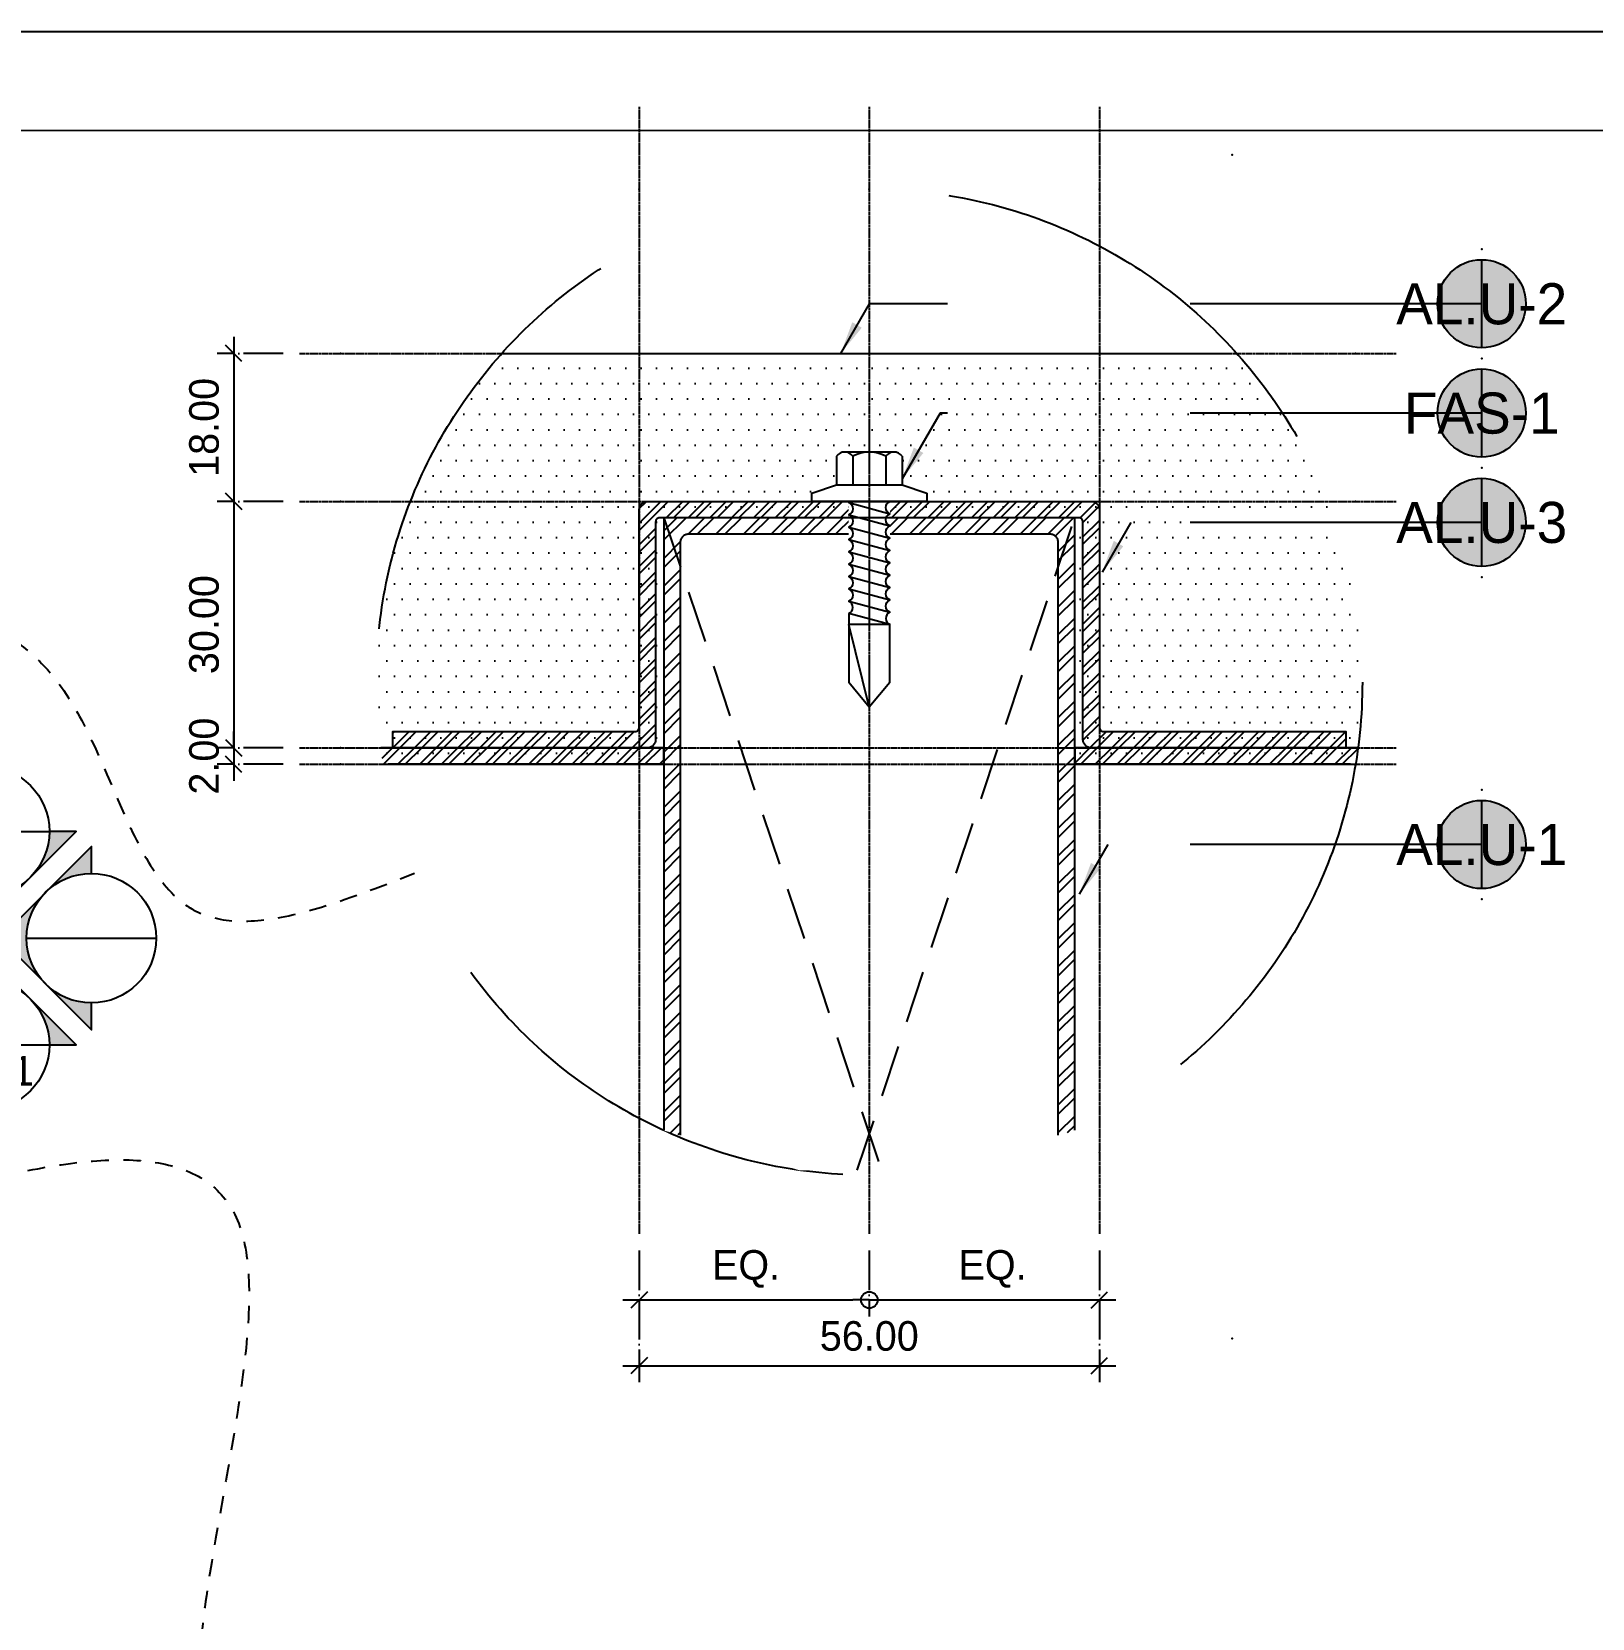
# Model space of a CAD drawing. Header units: millimetres. Extents: x -244126 to 368105, y -173968 to 259060.
# Drawn here: x -94197 to -93247, y 45374 to 46340 of the extents above; entities that cross this region are included whole.
import ezdxf
from ezdxf.enums import TextEntityAlignment as Align
from ezdxf.xclip import XClip

# ---------------------------------------------------------------- set-up
doc = ezdxf.new("R2010")
doc.units = ezdxf.units.MM
doc.header["$MEASUREMENT"] = 0
doc.header["$XCLIPFRAME"] = 0
for name, pattern in [('ACAD_ISO04W100', [30, 24, -3, 0, -3]), ('CENTER', [2, 1.25, -0.25, 0.25, -0.25]), ('HIDDEN', [9.525, 6.35, -3.175]), ('TA_HL_003.00000', [19.5, 10.65, -8.85]), ('TA_HL_005.00000', [32.5, 17.75, -14.75]), ('TA_HL_015.00000', [97.5, 53.25, -44.25])]:
    doc.linetypes.add(name, pattern=pattern)
for name, color, linetype in [('000 - GRID', 8, 'CENTER'), ('000 - H A T C H', 8, 'Continuous'), ('000 - H I D D E N', 7, 'Continuous'), ('000 - SYMBOL CON', 1, 'Continuous'), ('000 - T E X T', 4, 'Continuous'), ('000 - TITLEBLOCK', 4, 'Continuous'), ('000 - WIPEOUT', 250, 'Continuous'), ('001 - ASCESSORIES', 1, 'Continuous'), ('002 - STRUCTURAL STEEL', 4, 'Continuous'), ('A04_TUBE SERIES', 7, 'Continuous')]:
    doc.layers.add(name, color=color, linetype=linetype)
doc.styles.add('BROWALLIA', font='BrowalliaUPC.ttf')
doc.styles.add('Cetury Gothic', font='GOTHIC.TTF')
doc.styles.add('CORDIA', font='cordia.shx')
doc.styles.add('TA', font='Cordia New.ttf', dxfattribs={"height": 4.5})
doc.dimstyles.new('DIM C-E', dxfattribs={"dimscale": 2, "dimtxt": 0.18, "dimasz": 0.1, "dimexe": 0.1, "dimexo": 0.1, "dimgap": 0.09, "dimtad": 1, "dimtoh": 1, "dimzin": 0, "dimdsep": 46, "dimtxsty": 'CORDIA', "dimblk1": 'ORIGIN', "dimblk2": 'OBLIQUE', "dimsah": 1, "dimcen": 0.1, "dimdle": 0.1, "dimclrd": 40, "dimclre": 140, "dimclrt": 3, "dimadec": 0, "dimazin": 0, "dimtfac": 1, "dimtix": 1, "dimtmove": 2, "dimatfit": 3, "dimfxl": 1, "dimtolj": 1, "dimtzin": 0, "dimarcsym": 0})
doc.dimstyles.new('DIM E-C', dxfattribs={"dimscale": 2, "dimtxt": 0.18, "dimasz": 0.1, "dimexe": 0.1, "dimexo": 0.1, "dimgap": 0.09, "dimtad": 1, "dimtoh": 1, "dimzin": 0, "dimdsep": 46, "dimtxsty": 'CORDIA', "dimblk1": 'OBLIQUE', "dimblk2": 'ORIGIN', "dimsah": 1, "dimcen": 0.1, "dimdle": 0.1, "dimclrd": 40, "dimclre": 140, "dimclrt": 3, "dimadec": 0, "dimazin": 0, "dimtfac": 1, "dimtix": 1, "dimtmove": 2, "dimatfit": 3, "dimfxl": 1, "dimtolj": 1, "dimtzin": 0, "dimarcsym": 0})
doc.dimstyles.new('DIM E-E', dxfattribs={"dimscale": 2, "dimtxt": 0.18, "dimasz": 0.1, "dimexe": 0.1, "dimexo": 0.1, "dimgap": 0.09, "dimtad": 1, "dimtoh": 1, "dimzin": 0, "dimdsep": 46, "dimtxsty": 'CORDIA', "dimblk": 'OBLIQUE', "dimcen": 0.1, "dimdle": 0.1, "dimclrd": 40, "dimclre": 140, "dimclrt": 3, "dimadec": 0, "dimazin": 0, "dimtfac": 1, "dimtix": 1, "dimtmove": 2, "dimatfit": 3, "dimfxl": 1, "dimtolj": 1, "dimtzin": 0, "dimarcsym": 0})
pattern_1 = [(135, (37445.3325, -36131.4004), (-1.325825215, -1.325825215), []), (135, (37445.3325, -36130.5165), (-1.325825215, -1.325825215), [])]

# ---------------------------------------------------------------- blocks, each defined once
blk = doc.blocks.new('A$Cfd196da9')
at = {"color": 0, "linetype": 'ByBlock', "const_width": 0.1}
blk.add_lwpolyline([(-143.5, -98), (96.5, -98), (96.5, 99), (-143.5, 99)], close=True, dxfattribs=at)
blk = doc.blocks.new('*U1673')
for p in [(1585, 2025), (1585, 1305)]:
    blk.add_point(p)
at = {"layer": '000 - TITLEBLOCK', "color": 250}
blk.add_lwpolyline([(0, 0), (2970, 0), (2970, 2100), (0, 2100)], close=True, dxfattribs=at)
at = {"layer": '000 - T E X T', "color": 3, "xscale": 10, "yscale": 10, "zscale": 10}
blk.add_blockref('A$Cfd196da9', (1485, 1050), dxfattribs=at)
at = {"color": 4, "style": 'TA'}
blk.add_attdef('PAPER_SIZE', text='', height=12.51, dxfattribs=at).set_placement((2843, 49.87), align=Align.MIDDLE_RIGHT)
blk.add_attdef('SCALE_SIZE', text='', height=12.51, dxfattribs=at).set_placement((2867.55, 50.13), align=Align.MIDDLE_LEFT)
at = {"layer": '000 - T E X T', "color": 250, "style": 'TA'}
for tag, height, p in [('SUPERLINK', 10, (86.32, 2078.83)), ('NAMEFILE', 10, (86.32, 2058.82)), ('SC', 200, (16.82, 1876.05))]:
    blk.add_attdef(tag, text='', height=height, dxfattribs=at).set_placement(p, align=Align.MIDDLE_LEFT)
at = {"layer": '000 - T E X T', "color": 4, "style": 'TA'}
for tag, height, p in [('NAME_JOB_1', 10, (2618.33, 1691.25)), ('NAME_JOB_2', 10, (2618.33, 1669.43)), ('NAME_PROJECT_1', 15, (2469.03, 1594.85)), ('NAME_PROJECT_2', 15, (2469.03, 1557.85)), ('NAME_PROJECT_3', 15, (2469.03, 1520.85)), ('CODE_VALUE_1', 9.5, (2605.74, 1445.61)), ('CODE_VALUE_2', 9.5, (2605.74, 1415.61)), ('PART_NAME_VALUE_1', 9.5, (2605.74, 1379.37)), ('PART_NAME_VALUE_2', 9.5, (2605.74, 1349.37)), ('PART_NAME_VALUE_3', 9.5, (2605.74, 1319.37)), ('MATTERIAL_VALUE_1', 18, (2609.78, 1284.52)), ('SPEC_VALUE', 18, (2609.78, 1243.42)), ('THICKNESS_VALUE', 18, (2609.78, 1202.64)), ('COATING_VALUE_1', 18, (2609.78, 1162.5)), ('COATING_VALUE_2', 18, (2609.78, 1122.36)), ('NAME_TITLE_1', 12, (2472.53, 388.09)), ('NAME_TITLE_2', 12, (2472.53, 354.79)), ('NAME_TITLE_3', 12, (2472.53, 321.49)), ('DRAWING_NO1', 12, (2473.05, 164.58)), ('DRAWING_NO2', 12, (2473.05, 124.57))]:
    blk.add_attdef(tag, text='', height=height, dxfattribs=at).set_placement(p, align=Align.MIDDLE_LEFT)
for tag, p in [('NAME_DAFT', (2767.05, 681.08)), ('NAME_CHECKED', (2767.05, 612.98)), ('NAME_DESIGNER', (2767.05, 546.06)), ('NAME_DESIGN_MGR', (2767.05, 475.58))]:
    blk.add_attdef(tag, text='', height=18, dxfattribs=at).set_placement(p, align=Align.MIDDLE_CENTER)
for tag, p, height in [('REV', (2767.63, 251.25), 18.76), ('NAME_REMARK', (276.43, 86.52), 20)]:
    blk.add_attdef(tag, p, '', height=height, dxfattribs=at)
at = {"layer": '000 - T E X T', "color": 4, "style": 'Cetury Gothic'}
for tag, p in [('SHEET_NO.', (2807.89, 169.99)), ('TOTAL_SHEET_NO.', (2804.83, 88.2))]:
    blk.add_attdef(tag, text='', height=18, dxfattribs=at).set_placement(p, align=Align.CENTER)
blk = doc.blocks.new('*U3324')
at = {"layer": '001 - ASCESSORIES', "color": 0, "linetype": 'ByBlock'}
for points in [[(-75, -50), (-125, -50), (-125, -20), (-175, -20), (-175, -50), (-225, -50), (-225, 0), (225, 0), (225, -50), (175, -50), (175, -20), (125, -20), (125, -50), (75, -50)], [(75, -50), (25, -50), (25, -20), (-25, -20), (-25, -50), (-75, -50)]]:
    blk.add_lwpolyline(points, dxfattribs=at)
blk = doc.blocks.new('*U3259')
at = {"color": 250}
blk.add_wipeout([(25, 0), (25, 150), (-25, 150), (-25, 0)], dxfattribs=at).dxf.layer = '000 - WIPEOUT'
at = {"layer": '000 - H I D D E N', "color": 8, "linetype": 'HIDDEN'}
for p, q in [((25, 0), (-25, 150)), ((25, 150), (-25, 0))]:
    blk.add_line(p, q, dxfattribs=at)
at = {"layer": '002 - STRUCTURAL STEEL', "color": 0}
blk.add_lwpolyline([(25, 0), (25, 150), (-25, 150), (-25, 0)], close=True, dxfattribs=at)
blk.add_lwpolyline([(23, 3), (23, 147, 0.414214), (22, 148), (-22, 148, 0.414214), (-23, 147), (-23, 3, 0.414214), (-22, 2), (22, 2, 0.414214)], format="xyb", close=True, dxfattribs=at)
at = {"layer": 'Defpoints', "color": 250}
blk.add_lwpolyline([(25, 0), (25, 150), (-25, 150), (-25, 0)], close=True, dxfattribs=at)
at = {"color": 250}
blk.add_wipeout([(25, 0), (25, 150), (-25, 150), (-25, 0)], dxfattribs=at).dxf.layer = '000 - WIPEOUT'
at = {"layer": '000 - H A T C H'}
h = blk.add_hatch(dxfattribs=at)
h.set_pattern_fill('ANSI32', color=256, scale=0.25)
h.set_pattern_definition([(45, (7e-15, 137.5), (-1.6838, 1.6838), []), (45, (1.1225, 137.5), (-1.6838, 1.6838), [])])
h.paths.add_polyline_path([(25, 0), (25, 150), (-25, 150), (-25, 0)])
edge = h.paths.add_edge_path(flags=16)
edge.add_line((23, 3), (23, 147))
edge.add_arc((22, 147), 1, 0, 90)
edge.add_line((22, 148), (-22, 148))
edge.add_arc((-22, 147), 1, 90, 180)
edge.add_line((-23, 147), (-23, 3))
edge.add_arc((-22, 3), 1, 180, 270)
edge.add_line((-22, 2), (22, 2))
edge.add_arc((22, 3), 1, 270, 360)
at = {"layer": '000 - H I D D E N', "color": 8, "linetype": 'HIDDEN'}
for p, q in [((25, 0), (-25, 150)), ((25, 150), (-25, 0))]:
    blk.add_line(p, q, dxfattribs=at)
at = {"layer": '002 - STRUCTURAL STEEL', "color": 0}
blk.add_lwpolyline([(25, 0), (25, 150), (-25, 150), (-25, 0)], close=True, dxfattribs=at)
blk.add_lwpolyline([(23, 3), (23, 147, 0.414214), (22, 148), (-22, 148, 0.414214), (-23, 147), (-23, 3, 0.414214), (-22, 2), (22, 2, 0.414214)], format="xyb", close=True, dxfattribs=at)
at = {"layer": 'Defpoints', "color": 250}
blk.add_lwpolyline([(25, 0), (25, 150), (-25, 150), (-25, 0)], close=True, dxfattribs=at)
blk = doc.blocks.new('000 - DYNAMIC_VIEW_ASSCESSORIES_HEX_HEAD_SELF_DRILLING_SCREW_No.12x25_SIDE_VIEW')
at = {"layer": 'Defpoints', "color": 250, "linetype": 'HIDDEN'}
blk.add_line((0, -9.65), (0, 9.65), dxfattribs=at)
blk.add_wipeout([(0, 2.5), (22, 2.5), (25, 0), (22, -2.5), (0, -2.5), (0, -7), (-1, -7), (-2, -4), (-6, -4), (-6, 4), (-2, 4), (-1, 7), (0, 7)]).dxf.layer = '000 - WIPEOUT'
at = {"layer": '001 - ASCESSORIES', "color": 0}
for p, q in [((-5.5, 4), (-2, 4)), ((-6, 3), (-6, -3)), ((-5.5, 2), (-2, 2)), ((-5.5, -2), (-2, -2)), ((-5.5, -4), (-2, -4))]:
    blk.add_line(p, q, dxfattribs=at)
at = {"layer": '001 - ASCESSORIES', "color": 8}
for p, q in [((15, 2.5), (13.66, -2.5)), ((25, 0), (15, -2.5))]:
    blk.add_line(p, q, dxfattribs=at)
at = {"layer": '001 - ASCESSORIES', "color": 0}
blk.add_lwpolyline([(-1, 7), (0, 7), (0, -7), (-1, -7), (-2, -4), (-2, 4)], close=True, dxfattribs=at)
at = {"layer": '001 - ASCESSORIES', "color": 8}
for points in [[(0, -2.25, -0.091189), (0.16, -2.5), (1.5, 2.5, -0.666667), (0, 2.5)], [(0.16, -2.5, -0.666667), (1.66, -2.5), (3, 2.5, -0.666667), (1.5, 2.5)], [(1.66, -2.5, -0.666667), (3.16, -2.5), (4.5, 2.5, -0.666667), (3, 2.5)], [(3.16, -2.5, -0.666667), (4.66, -2.5), (6, 2.5, -0.666667), (4.5, 2.5)], [(4.66, -2.5, -0.666667), (6.16, -2.5), (7.5, 2.5, -0.666667), (6, 2.5)], [(6.16, -2.5, -0.666667), (7.66, -2.5), (9, 2.5, -0.666667), (7.5, 2.5)], [(7.66, -2.5, -0.666667), (9.16, -2.5), (10.5, 2.5, -0.666667), (9, 2.5)], [(9.16, -2.5, -0.666667), (10.66, -2.5), (12, 2.5, -0.666667), (10.5, 2.5)], [(10.66, -2.5, -0.666667), (12.16, -2.5), (13.5, 2.5, -0.666667), (12, 2.5)]]:
    blk.add_lwpolyline(points, format="xyb", dxfattribs=at)
blk.add_lwpolyline([(13.66, -2.5), (22, -2.5), (25, 0), (22, 2.5), (15, 2.5), (15, -2.47)], dxfattribs=at)
at = {"layer": '001 - ASCESSORIES', "color": 0}
for centre, radius, start, end in [((-4.75, 3), 1.25, 126.8699, 233.1301), ((-1.75, 0), 4.25, 151.9275, 208.0725), ((-4.75, -3), 1.25, 126.8699, 233.1301)]:
    blk.add_arc(centre, radius, start, end, dxfattribs=at)
at = {"layer": '001 - ASCESSORIES', "color": 8}
for centre, start, end in [((14.25, 2.81), 202.6199, 337.3801), ((12.91, -2.81), 22.6199, 157.3801)]:
    blk.add_arc(centre, 0.812, start, end, dxfattribs=at)
at = {"layer": 'Defpoints', "color": 250, "linetype": 'HIDDEN'}
blk.add_line((-9.65, 0), (26.91, 0), dxfattribs=at)
blk = doc.blocks.new('000 - FAMELINE_BUBBLE_TYP.DETAIL_AL.TUBE+AL.SHEET.U-CARRIER_50x50x50mm._CUT_VIEW_TYPE_2')
at = {"layer": '000 - H A T C H', "transparency": 33554687}
h = blk.add_hatch(dxfattribs=at)
h.set_pattern_fill('DOTS', color=8, scale=30, angle=90)
h.set_pattern_definition([(90, (-36131.4004, -37467.3325), (-1.875, 0.9375), [0, -1.875])])
edge = h.paths.add_edge_path()
edge.add_arc((0, 0), 60, 228.1897, 279.5941)
edge.add_line((10, -59.16), (10, 59.16))
edge.add_arc((0, 0), 60, 80.4059, 131.8103)
edge.add_line((-40, 44.72), (-40, -44.72))
h = blk.add_hatch(dxfattribs=at)
h.set_pattern_fill('ANSI32', color=8, scale=5, angle=90)
h.set_pattern_definition(pattern_1)
edge = h.paths.add_edge_path()
edge.add_line((8, 58), (8, 27))
edge.add_arc((7, 27), 1, -90, 0, ccw=False)
edge.add_line((7, 26), (-19.5, 26))
edge.add_arc((-19.5, 25.5), 0.5, 90, 180)
edge.add_line((-20, 25.5), (-20, -25.5))
edge.add_arc((-19.5, -25.5), 0.5, 180, 270)
edge.add_line((-19.5, -26), (7, -26))
edge.add_arc((7, -27), 1, 0, 90, ccw=False)
edge.add_line((8, -27), (8, -58))
edge.add_line((8, -58), (6, -58))
edge.add_line((6, -58), (6, -28.5))
edge.add_arc((5.5, -28.5), 0.5, 0, 90)
edge.add_line((5.5, -28), (-21, -28))
edge.add_arc((-21, -27), 1, 180, 270, ccw=False)
edge.add_line((-22, -27), (-22, 27))
edge.add_arc((-21, 27), 1, 90, 180, ccw=False)
edge.add_line((-21, 28), (5.5, 28))
edge.add_arc((5.5, 28.5), 0.5, 270, 360)
edge.add_line((6, 28.5), (6, 58))
edge.add_line((6, 58), (8, 58))
h = blk.add_hatch(dxfattribs=at)
h.set_pattern_fill('ANSI32', color=8, scale=5, angle=90)
h.set_pattern_definition(pattern_1)
edge = h.paths.add_edge_path()
edge.add_arc((0, 0), 60, 440.4059, 442.3377)
edge.add_line((8, 59.46), (8, 25))
edge.add_line((8, 25), (10, 25))
edge.add_line((10, 25), (10, 59.16))
h = blk.add_hatch(dxfattribs=at)
h.set_pattern_fill('ANSI32', color=8, scale=5, angle=90)
h.set_pattern_definition(pattern_1)
edge = h.paths.add_edge_path()
edge.add_arc((0, 0), 60, 277.6623, 279.5941)
edge.add_line((10, -59.16), (10, -25))
edge.add_line((10, -25), (8, -25))
edge.add_line((8, -25), (8, -59.46))
at = {"layer": '000 - SYMBOL CON', "color": 2, "linetype": 'ByBlock'}
blk.add_circle((0, 0), 60, dxfattribs=at)
at = {"layer": 'A04_TUBE SERIES', "color": 3}
for points in [[(8, 59.46), (8, 25), (10, 25), (10, 59.16)], [(10, -59.16), (10, -25), (8, -25), (8, -59.46), (8, -25)]]:
    blk.add_lwpolyline(points, dxfattribs=at)
at = {"layer": '001 - ASCESSORIES', "color": 2}
ref = blk.add_blockref('*U3324', (-40, 0), dxfattribs=dict(at, rotation=90))
XClip(ref).set_block_clipping_path([(-8.5388902964, 19.3892865129), (-24.9249007801, 14.5779197213), (-39.2916440367, 5.3449744613), (-50.4752119699, -7.5615509527), (-57.5695784169, -23.0960465895), (-60, -40), (-57.5695784169, -56.9039534105), (-50.4752119699, -72.4384490473), (-39.2916440367, -85.3449744613), (-24.9249007801, -94.5779197213), (-8.5388902964, -99.3892865129), (8.5388902964, -99.3892865129), (24.9249007801, -94.5779197213), (39.2916440367, -85.3449744613), (50.4752119699, -72.4384490473), (57.5695784169, -56.9039534105), (60, -40), (57.5695784169, -23.0960465895), (50.4752119699, -7.5615509527), (39.2916440367, 5.3449744613), (24.9249007801, 14.5779197213), (8.5388902964, 19.3892865129)])
at = {"layer": 'A04_TUBE SERIES', "color": 4}
ref = blk.add_blockref('*U3259', (-20, 0), dxfattribs=dict(at, rotation=270))
XClip(ref).set_block_clipping_path([(8.5388902964, -39.3892865129), (24.9249007801, -34.5779197213), (39.2916440367, -25.3449744613), (50.4752119699, -12.4384490473), (57.5695784169, 3.0960465895), (60, 20), (57.5695784169, 36.9039534105), (50.4752119699, 52.4384490473), (39.2916440367, 65.3449744613), (24.9249007801, 74.5779197213), (8.5388902964, 79.3892865129), (-8.5388902964, 79.3892865129), (-24.9249007801, 74.5779197213), (-39.2916440367, 65.3449744613), (-50.4752119699, 52.4384490473), (-57.5695784169, 36.9039534105), (-60, 20), (-57.5695784169, 3.0960465895), (-50.4752119699, -12.4384490473), (-39.2916440367, -25.3449744613), (-24.9249007801, -34.5779197213), (-8.5388902964, -39.3892865129)])
at = {"layer": '001 - ASCESSORIES'}
blk.add_blockref('000 - DYNAMIC_VIEW_ASSCESSORIES_HEX_HEAD_SELF_DRILLING_SCREW_No.12x25_SIDE_VIEW', (-22, 0), dxfattribs=at)
at = {"layer": '001 - ASCESSORIES', "color": 3}
blk.add_lwpolyline([(8, 58), (8, 27, -0.414214), (7, 26), (-19.5, 26, 0.414214), (-20, 25.5), (-20, -25.5, 0.414214), (-19.5, -26), (7, -26, -0.414214), (8, -27), (8, -58), (6, -58), (6, -28.5, 0.414214), (5.5, -28), (-21, -28, -0.414214), (-22, -27), (-22, 27, -0.414214), (-21, 28), (5.5, 28, 0.414214), (6, 28.5), (6, 58)], format="xyb", close=True, dxfattribs=at)
blk = doc.blocks.new('000 - ARROW FOR SYMBOL')
at = {"layer": '000 - SYMBOL CON', "color": 0, "linetype": 'HIDDEN'}
blk.add_solid([(1.289, 1.565), (0, 0), (0.711, 1.899)], dxfattribs=at)
blk = doc.blocks.new('*U3282')
h = blk.add_hatch(color=250)
h.dxf.hatch_style = 1
edge = h.paths.add_edge_path()
edge.add_arc((0, 0), 2.683, 0, 360)
for p in [(0, 3.326), (0, -3.326)]:
    blk.add_point(p)
at = {"layer": '000 - SYMBOL CON', "color": 0, "linetype": 'ByBlock'}
for points in [[(0, 0), (-37.264, 0), (-39.008, -3.021)], [(-37.264, 0), (-37.264, 0), (-39.008, -3.021)]]:
    blk.add_lwpolyline(points, dxfattribs=at)
at = {"layer": '000 - SYMBOL CON', "color": 2}
blk.add_circle((0, 0), 2.683, dxfattribs=at)
at = {"layer": 'Defpoints', "color": 250}
blk.add_line((0, -2.683), (0, 2.683), dxfattribs=at)
at = {"layer": '000 - SYMBOL CON', "color": 0}
blk.add_blockref('000 - ARROW FOR SYMBOL', (-39.008, -3.021), dxfattribs=at)
blk.add_blockref('000 - ARROW FOR SYMBOL', (-39.008, -3.021), dxfattribs=at)
at = {"layer": '000 - T E X T', "style": 'BROWALLIA'}
blk.add_attdef('NO.CODE', text='', height=2.5, dxfattribs=at).set_placement((0, 0), align=Align.MIDDLE_CENTER)
blk = doc.blocks.new('*U3300')
h = blk.add_hatch(color=250)
h.dxf.hatch_style = 1
edge = h.paths.add_edge_path()
edge.add_arc((0, 0), 2.683, 0, 360)
for p in [(0, 3.326), (0, -3.326)]:
    blk.add_point(p)
at = {"layer": '000 - SYMBOL CON', "color": 0, "linetype": 'ByBlock'}
for points in [[(0, 0), (-32.959, 0), (-35.264, -3.992)], [(-32.959, 0), (-32.959, 0), (-35.264, -3.992)]]:
    blk.add_lwpolyline(points, dxfattribs=at)
at = {"layer": '000 - SYMBOL CON', "color": 2}
blk.add_circle((0, 0), 2.683, dxfattribs=at)
at = {"layer": 'Defpoints', "color": 250}
blk.add_line((0, -2.683), (0, 2.683), dxfattribs=at)
at = {"layer": '000 - SYMBOL CON', "color": 0}
blk.add_blockref('000 - ARROW FOR SYMBOL', (-35.264, -3.992), dxfattribs=at)
blk.add_blockref('000 - ARROW FOR SYMBOL', (-35.264, -3.992), dxfattribs=at)
at = {"layer": '000 - T E X T', "style": 'BROWALLIA'}
blk.add_attdef('NO.CODE', text='', height=2.5, dxfattribs=at).set_placement((0, 0), align=Align.MIDDLE_CENTER)
blk = doc.blocks.new('*U3302')
h = blk.add_hatch(color=250)
h.dxf.hatch_style = 1
edge = h.paths.add_edge_path()
edge.add_arc((0, 0), 2.683, 0, 360)
for p in [(0, 3.326), (0, -3.326)]:
    blk.add_point(p)
at = {"layer": '000 - SYMBOL CON', "color": 0, "linetype": 'ByBlock'}
for points in [[(0, 0), (-21.354, 0), (-23.098, -3.021)], [(-21.354, 0), (-21.354, 0), (-23.098, -3.021)]]:
    blk.add_lwpolyline(points, dxfattribs=at)
at = {"layer": '000 - SYMBOL CON', "color": 2}
blk.add_circle((0, 0), 2.683, dxfattribs=at)
at = {"layer": 'Defpoints', "color": 250}
blk.add_line((0, -2.683), (0, 2.683), dxfattribs=at)
at = {"layer": '000 - SYMBOL CON', "color": 0}
blk.add_blockref('000 - ARROW FOR SYMBOL', (-23.098, -3.021), dxfattribs=at)
blk.add_blockref('000 - ARROW FOR SYMBOL', (-23.098, -3.021), dxfattribs=at)
at = {"layer": '000 - T E X T', "style": 'BROWALLIA'}
blk.add_attdef('NO.CODE', text='', height=2.5, dxfattribs=at).set_placement((0, 0), align=Align.MIDDLE_CENTER)
blk = doc.blocks.new('*U3301')
h = blk.add_hatch(color=250)
h.dxf.hatch_style = 1
edge = h.paths.add_edge_path()
edge.add_arc((0, 0), 2.683, 0, 360)
for p in [(0, 3.326), (0, -3.326)]:
    blk.add_point(p)
at = {"layer": '000 - SYMBOL CON', "color": 0, "linetype": 'ByBlock'}
for points in [[(0, 0), (-22.741, 0), (-24.485, -3.021)], [(-22.741, 0), (-22.741, 0), (-24.485, -3.021)]]:
    blk.add_lwpolyline(points, dxfattribs=at)
at = {"layer": '000 - SYMBOL CON', "color": 2}
blk.add_circle((0, 0), 2.683, dxfattribs=at)
at = {"layer": 'Defpoints', "color": 250}
blk.add_line((0, -2.683), (0, 2.683), dxfattribs=at)
at = {"layer": '000 - SYMBOL CON', "color": 0}
blk.add_blockref('000 - ARROW FOR SYMBOL', (-24.485, -3.021), dxfattribs=at)
blk.add_blockref('000 - ARROW FOR SYMBOL', (-24.485, -3.021), dxfattribs=at)
at = {"layer": '000 - T E X T', "style": 'BROWALLIA'}
blk.add_attdef('NO.CODE', text='', height=2.5, dxfattribs=at).set_placement((0, 0), align=Align.MIDDLE_CENTER)
blk = doc.blocks.new('*U3310')
at = {"color": 3}
blk.add_point((0, -617.5), dxfattribs=at)
at = {"layer": '000 - GRID', "color": 0, "linetype": 'ByBlock'}
blk.add_line((0, 25), (0, -642.5), dxfattribs=at)
at = {"layer": '000 - GRID', "color": 0}
blk.add_point((0, 0), dxfattribs=at)
at = {"style": 'TA', "flags": 1}
blk.add_attdef('LOCATION', (6, 6), '', height=4.5, dxfattribs=at)
blk = doc.blocks.new('*U3307')
at = {"color": 3}
blk.add_point((0, -585.9), dxfattribs=at)
at = {"layer": '000 - GRID', "color": 0, "linetype": 'ByBlock'}
blk.add_line((0, 50), (0, -635.9), dxfattribs=at)
at = {"layer": '000 - GRID', "color": 0}
blk.add_point((0, 0), dxfattribs=at)
at = {"style": 'TA', "flags": 1}
blk.add_attdef('LOCATION', (6, 6), '', height=4.5, dxfattribs=at)
blk = doc.blocks.new('_Oblique')
at = {"color": 0, "linetype": 'ByBlock', "lineweight": -2}
blk.add_line((-0.5, -0.5), (0.5, 0.5), dxfattribs=at)
blk = doc.blocks.new('*D3308')
at = {"layer": 'A04_TUBE SERIES', "color": 40, "lineweight": -2, "transparency": 16777216}
blk.add_line((-94073.59, 46154.06), (-94073.59, 46044.06), dxfattribs=at)
at = {"layer": 'A04_TUBE SERIES', "color": 140, "linetype": 'ACAD_ISO04W100', "lineweight": -2, "transparency": 16777216}
for p, q in [((-94043.59, 46144.06), (-94083.59, 46144.06)), ((-94043.59, 46054.06), (-94083.59, 46054.06))]:
    blk.add_line(p, q, dxfattribs=at)
at = {"layer": 'Defpoints', "color": 0, "transparency": 16777216}
for p in [(-94033.59, 46144.06), (-94073.59, 46054.06), (-94033.59, 46054.06)]:
    blk.add_point(p, dxfattribs=at)
at = {"layer": 'A04_TUBE SERIES', "color": 40, "lineweight": -2, "transparency": 16777216, "xscale": 10, "yscale": 10, "zscale": 10}
for p, rotation in [((-94073.59, 46144.06), 90), ((-94073.59, 46054.06), 270)]:
    blk.add_blockref('_Oblique', p, dxfattribs=dict(at, rotation=rotation))
at = {"layer": 'A04_TUBE SERIES', "color": 3, "transparency": 16777216, "insert": (-94091.59, 46099.06), "char_height": 18, "attachment_point": 5, "rotation": 90, "style": 'CORDIA'}
blk.add_mtext('\\A1;18.00', dxfattribs=at)
blk = doc.blocks.new('*D3309')
at = {"layer": 'A04_TUBE SERIES', "color": 40, "lineweight": -2, "transparency": 16777216}
blk.add_line((-94073.59, 46064.06), (-94073.59, 45894.06), dxfattribs=at)
at = {"layer": 'A04_TUBE SERIES', "color": 140, "linetype": 'ACAD_ISO04W100', "lineweight": -2, "transparency": 16777216}
for p, q in [((-94043.59, 46054.06), (-94083.59, 46054.06)), ((-94043.59, 45904.06), (-94083.59, 45904.06))]:
    blk.add_line(p, q, dxfattribs=at)
at = {"layer": 'Defpoints', "color": 0, "transparency": 16777216}
for p in [(-94033.59, 46054.06), (-94073.59, 45904.06), (-94033.59, 45904.06)]:
    blk.add_point(p, dxfattribs=at)
at = {"layer": 'A04_TUBE SERIES', "color": 40, "lineweight": -2, "transparency": 16777216, "xscale": 10, "yscale": 10, "zscale": 10}
for p, rotation in [((-94073.59, 46054.06), 90), ((-94073.59, 45904.06), 270)]:
    blk.add_blockref('_Oblique', p, dxfattribs=dict(at, rotation=rotation))
at = {"layer": 'A04_TUBE SERIES', "color": 3, "transparency": 16777216, "insert": (-94091.59, 45979.06), "char_height": 18, "attachment_point": 5, "rotation": 90, "style": 'CORDIA'}
blk.add_mtext('\\A1;30.00', dxfattribs=at)
blk = doc.blocks.new('*D3311')
at = {"layer": 'A04_TUBE SERIES', "color": 40, "lineweight": -2, "transparency": 16777216}
for p, q in [((-94073.59, 45904.06), (-94073.59, 45914.06)), ((-94073.59, 45904.06), (-94073.59, 45894.06)), ((-94073.59, 45894.06), (-94073.59, 45884.06))]:
    blk.add_line(p, q, dxfattribs=at)
at = {"layer": 'A04_TUBE SERIES', "color": 140, "linetype": 'ACAD_ISO04W100', "lineweight": -2, "transparency": 16777216}
for p, q in [((-94043.59, 45904.06), (-94083.59, 45904.06)), ((-94043.59, 45894.06), (-94083.59, 45894.06))]:
    blk.add_line(p, q, dxfattribs=at)
at = {"layer": 'Defpoints', "color": 0, "transparency": 16777216}
for p in [(-94033.59, 45904.06), (-94073.59, 45894.06), (-94033.59, 45894.06)]:
    blk.add_point(p, dxfattribs=at)
at = {"layer": 'A04_TUBE SERIES', "color": 40, "lineweight": -2, "transparency": 16777216, "xscale": 10, "yscale": 10, "zscale": 10}
for p, rotation in [((-94073.59, 45904.06), 270), ((-94073.59, 45894.06), 90)]:
    blk.add_blockref('_Oblique', p, dxfattribs=dict(at, rotation=rotation))
at = {"layer": 'A04_TUBE SERIES', "color": 3, "transparency": 16777216, "insert": (-94091.59, 45899.06), "char_height": 18, "attachment_point": 5, "rotation": 90, "style": 'CORDIA'}
blk.add_mtext('\\A1;2.00', dxfattribs=at)
blk = doc.blocks.new('_Origin')
at = {"color": 0, "linetype": 'ByBlock', "lineweight": -2}
blk.add_line((0, 0), (-1, 0), dxfattribs=at)
blk.add_circle((0, 0), 0.5, dxfattribs=at)
blk = doc.blocks.new('*D3321')
at = {"layer": 'A04_TUBE SERIES', "color": 140, "linetype": 'ACAD_ISO04W100', "lineweight": -2, "transparency": 16777216}
for p, q in [((-93826.89, 45598.16), (-93826.89, 45558.16)), ((-93686.89, 45598.16), (-93686.89, 45558.16))]:
    blk.add_line(p, q, dxfattribs=at)
at = {"layer": 'A04_TUBE SERIES', "color": 40, "lineweight": -2, "transparency": 16777216}
blk.add_line((-93836.89, 45568.16), (-93696.89, 45568.16), dxfattribs=at)
at = {"layer": 'Defpoints', "color": 0, "transparency": 16777216}
for p in [(-93826.89, 45608.16), (-93686.89, 45608.16), (-93686.89, 45568.16)]:
    blk.add_point(p, dxfattribs=at)
at = {"layer": 'A04_TUBE SERIES', "color": 40, "lineweight": -2, "transparency": 16777216, "xscale": 10, "yscale": 10, "zscale": 10, "rotation": 180}
blk.add_blockref('_Oblique', (-93826.89, 45568.16), dxfattribs=at)
at = {"layer": 'A04_TUBE SERIES', "color": 40, "lineweight": -2, "transparency": 16777216, "xscale": 10, "yscale": 10, "zscale": 10}
blk.add_blockref('_Origin', (-93686.89, 45568.16), dxfattribs=at)
at = {"layer": 'A04_TUBE SERIES', "color": 3, "transparency": 16777216, "insert": (-93761.89, 45587.02), "char_height": 18, "attachment_point": 5, "style": 'CORDIA'}
blk.add_mtext('\\A1;EQ.', dxfattribs=at)
blk = doc.blocks.new('*D3322')
at = {"layer": 'A04_TUBE SERIES', "color": 140, "linetype": 'ACAD_ISO04W100', "lineweight": -2, "transparency": 16777216}
for p, q in [((-93686.89, 45598.16), (-93686.89, 45558.16)), ((-93546.89, 45598.16), (-93546.89, 45558.16))]:
    blk.add_line(p, q, dxfattribs=at)
at = {"layer": 'A04_TUBE SERIES', "color": 40, "lineweight": -2, "transparency": 16777216}
blk.add_line((-93676.89, 45568.16), (-93536.89, 45568.16), dxfattribs=at)
at = {"layer": 'Defpoints', "color": 0, "transparency": 16777216}
for p in [(-93686.89, 45608.16), (-93546.89, 45608.16), (-93546.89, 45568.16)]:
    blk.add_point(p, dxfattribs=at)
at = {"layer": 'A04_TUBE SERIES', "color": 40, "lineweight": -2, "transparency": 16777216, "xscale": 10, "yscale": 10, "zscale": 10, "rotation": 180}
blk.add_blockref('_Origin', (-93686.89, 45568.16), dxfattribs=at)
at = {"layer": 'A04_TUBE SERIES', "color": 40, "lineweight": -2, "transparency": 16777216, "xscale": 10, "yscale": 10, "zscale": 10}
blk.add_blockref('_Oblique', (-93546.89, 45568.16), dxfattribs=at)
at = {"layer": 'A04_TUBE SERIES', "color": 3, "transparency": 16777216, "insert": (-93611.89, 45587.02), "char_height": 18, "attachment_point": 5, "style": 'CORDIA'}
blk.add_mtext('\\A1;EQ.', dxfattribs=at)
blk = doc.blocks.new('*D3323')
at = {"layer": 'A04_TUBE SERIES', "color": 140, "linetype": 'ACAD_ISO04W100', "lineweight": -2, "transparency": 16777216}
for p, q in [((-93826.89, 45598.16), (-93826.89, 45518.16)), ((-93546.89, 45598.16), (-93546.89, 45518.16))]:
    blk.add_line(p, q, dxfattribs=at)
at = {"layer": 'A04_TUBE SERIES', "color": 40, "lineweight": -2, "transparency": 16777216}
blk.add_line((-93836.89, 45528.16), (-93536.89, 45528.16), dxfattribs=at)
at = {"layer": 'Defpoints', "color": 0, "transparency": 16777216}
for p in [(-93826.89, 45608.16), (-93546.89, 45608.16), (-93546.89, 45528.16)]:
    blk.add_point(p, dxfattribs=at)
at = {"layer": 'A04_TUBE SERIES', "color": 40, "lineweight": -2, "transparency": 16777216, "xscale": 10, "yscale": 10, "zscale": 10, "rotation": 180}
blk.add_blockref('_Oblique', (-93826.89, 45528.16), dxfattribs=at)
at = {"layer": 'A04_TUBE SERIES', "color": 40, "lineweight": -2, "transparency": 16777216, "xscale": 10, "yscale": 10, "zscale": 10}
blk.add_blockref('_Oblique', (-93546.89, 45528.16), dxfattribs=at)
at = {"layer": 'A04_TUBE SERIES', "color": 3, "transparency": 16777216, "insert": (-93686.89, 45546.16), "char_height": 18, "attachment_point": 5, "style": 'CORDIA'}
blk.add_mtext('\\A1;56.00', dxfattribs=at)
blk = doc.blocks.new('A$C2FD3211E')
h = blk.add_hatch(color=2)
h.paths.add_polyline_path([(2.011, 7.258, -0.198912), (2.842, 5.248), (4.02, 5.248)])
h.paths.add_polyline_path([(-2.008, 7.258), (-4.018, 5.249), (-2.841, 5.249, -0.198912)])
h.paths.add_polyline_path([(0.001, 9.267), (-2.008, 7.258, -0.198912), (0.001, 8.09, -0.198912), (2.011, 7.258)])
at = {"color": 2}
blk.add_lwpolyline([(2.842, 5.248), (4.02, 5.248), (0.001, 9.267), (-4.018, 5.249), (-2.841, 5.249)], dxfattribs=at)
blk = doc.blocks.new('A$C66cdf1b7')
at = {"color": 2}
for p, q in [((-3.942, 6.5), (3.942, 6.499)), ((-10.442, 0.002), (-2.557, 0)), ((2.557, 0.002), (10.442, 0)), ((-3.942, -6.499), (3.942, -6.5))]:
    blk.add_line(p, q, dxfattribs=at)
for centre in [(0, 6.499), (0, 6.499), (-6.499, 0.001), (-6.499, 0.001), (6.499, 0.001), (6.499, 0.001), (0, -6.499), (0, -6.499)]:
    blk.add_circle(centre, 3.942, dxfattribs=at)
at = {"color": 3, "xscale": 1.387206065883648, "yscale": 1.387206065883648, "zscale": 1.387206065883648}
for p, rotation in [((0.001, 13.78), 180), ((-13.78, 0.002), 270), ((13.78, 0.001), 89.99999999999997)]:
    blk.add_blockref('A$C2FD3211E', p, dxfattribs=dict(at, rotation=rotation))
blk.add_blockref('A$C2FD3211E', (-0.001, -13.78), dxfattribs=at)
at = {"color": 0, "style": 'Cetury Gothic'}
for tag, p in [('ELE3', (0, 8.424)), ('ELE3_DRAWING', (0, 4.926)), ('ELE2', (-6.499, 1.926)), ('ELE4', (6.5, 1.926)), ('ELE2_DRAWING', (-6.499, -1.573)), ('ELE4_DRAWING', (6.5, -1.573)), ('ELE1', (0, -4.575)), ('ELE1_DRAWING', (0, -8.073))]:
    blk.add_attdef(tag, text='', height=1.8, dxfattribs=at).set_placement(p, align=Align.MIDDLE_CENTER)

msp = doc.modelspace()

# ---------------------------------------------------------------- block references
at = {"color": 2, "linetype": 'TA_HL_003.00000'}
msp.add_blockref('*U1673', (-95051.11001, 44239.78993), dxfattribs=at)
at = {"layer": '000 - T E X T', "xscale": 10, "yscale": 10, "zscale": 10}
msp.add_blockref('A$C66cdf1b7', (-94225.17205, 45788.28989), dxfattribs=at).add_auto_attribs({'ELE1': '1', 'ELE1_DRAWING': 'M101'})

# ---------------------------------------------------------------- dimensions: what is measured, and where the dimension line sits
at = {"layer": 'A04_TUBE SERIES', "color": 3}
for base, p1, p2, picture, middle in [((-94073.59256, 46054.06361), (-94033.59256, 46144.06361), (-94033.59256, 46054.06361), '*D3308', (-94091.59256, 46099.06361)), ((-94073.59256, 45904.06361), (-94033.59256, 46054.06361), (-94033.59256, 45904.06361), '*D3309', (-94091.59256, 45979.06361)), ((-94073.59256, 45894.06361), (-94033.59256, 45904.06361), (-94033.59256, 45894.06361), '*D3311', (-94091.59256, 45899.06361))]:
    dim = msp.add_linear_dim(base=base, p1=p1, p2=p2, angle=90, dimstyle='DIM E-E', override={"dimscale": 100, "dimlfac": 0.2}, dxfattribs=at)
    dim.commit()
    dim.dimension.update_dxf_attribs({"geometry": picture, "text_midpoint": middle})
for base, p1, p2, dimstyle, picture, middle in [((-93686.89231, 45568.16214), (-93826.89231, 45608.16214), (-93686.89231, 45608.16214), 'DIM E-C', '*D3321', (-93761.89231, 45587.01929)), ((-93546.89231, 45568.16214), (-93686.89231, 45608.16214), (-93546.89231, 45608.16214), 'DIM C-E', '*D3322', (-93611.89231, 45587.01929))]:
    dim = msp.add_linear_dim(base=base, p1=p1, p2=p2, text='EQ.', dimstyle=dimstyle, override={"dimscale": 100}, dxfattribs=at)
    dim.commit()
    dim.dimension.update_dxf_attribs({"geometry": picture, "text_midpoint": middle})
dim = msp.add_linear_dim(base=(-93546.89231, 45528.16214), p1=(-93826.89231, 45608.16214), p2=(-93546.89231, 45608.16214), dimstyle='DIM E-E', override={"dimscale": 100, "dimlfac": 0.2}, dxfattribs=at)
dim.commit()
dim.dimension.update_dxf_attribs({"geometry": '*D3323', "text_midpoint": (-93686.89231, 45546.16214)})

# ---------------------------------------------------------------- next in the draw order: block references
at = {"layer": 'A04_TUBE SERIES', "color": 3, "linetype": 'TA_HL_015.00000', "xscale": 5, "yscale": 5, "zscale": 5, "rotation": 270}
msp.add_blockref('000 - FAMELINE_BUBBLE_TYP.DETAIL_AL.TUBE+AL.SHEET.U-CARRIER_50x50x50mm._CUT_VIEW_TYPE_2', (-93686.89231, 45944.06361), dxfattribs=at)

# ---------------------------------------------------------------- next in the draw order: linework, layer by layer
at = {"layer": '000 - SYMBOL CON', "color": 2, "linetype": 'TA_HL_003.00000'}
for points in [[(-94397.23426, 45998.69387), (-94181.5204, 45945.1912), (-94098.25819, 45805.6241), (-93963.55868, 45827.83775)], [(-94420.74483, 45573.51738), (-94071.32895, 45616.55252), (-94071.32895, 45249.19628), (-93902.10686, 45249.19628)]]:
    msp.add_spline(points, degree=3, dxfattribs=at)

# ---------------------------------------------------------------- next in the draw order: block references
at = {"layer": '000 - GRID'}
for p in [(-93826.89231, 46244.06361), (-93686.89231, 46244.06361), (-93546.89231, 46244.06361)]:
    msp.add_blockref('*U3307', p, dxfattribs=at)
at = {"layer": '000 - GRID', "rotation": 90}
for p in [(-94008.59256, 46144.06361), (-94008.59256, 46054.06361), (-94008.59256, 45904.06361), (-94008.59256, 45894.06361)]:
    msp.add_blockref('*U3310', p, dxfattribs=at)
at = {"layer": '000 - T E X T', "color": 2, "linetype": 'TA_HL_005.00000', "ltscale": 2.5, "xscale": 10, "yscale": 10, "zscale": 10}
for name, p, values in [('*U3282', (-93314.25625, 46174.27307), {'NO.CODE': 'AL.U-2'}), ('*U3300', (-93314.25625, 46107.76077), {'NO.CODE': 'FAS-1'}), ('*U3302', (-93314.25625, 46041.24848), {'NO.CODE': 'AL.U-3'}), ('*U3301', (-93314.25625, 45845.28544), {'NO.CODE': 'AL.U-1'})]:
    msp.add_blockref(name, p, dxfattribs=at).add_auto_attribs(values)

doc.saveas('drawing.dxf')
